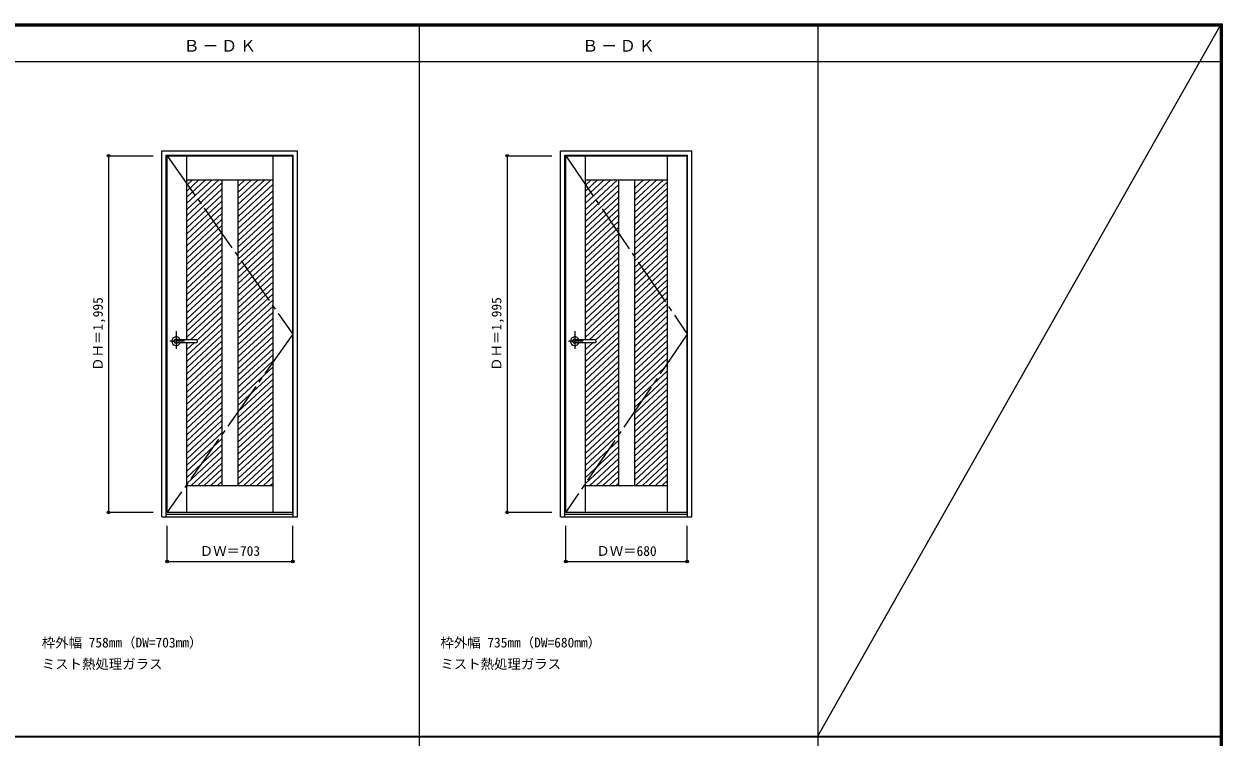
# Model space of a CAD drawing. Units: millimetres, scale not verified. Extents: x -6000 to 5700, y -4307 to 4175.
# Drawn here: x -1007 to 5700, y 186 to 4175 of the extents above; entities that cross this region are included whole.
import ezdxf
from ezdxf.enums import TextEntityAlignment as Align

# ---------------------------------------------------------------- set-up
doc = ezdxf.new("R2010")
doc.units = ezdxf.units.MM
doc.header["$LTSCALE"] = 30
doc.header["$PDMODE"] = 32
doc.header["$PDSIZE"] = 15
doc.linetypes.add('CHAIN1', pattern=[8, 5, -1, 1, -1])
doc.linetypes.add('CHAIN2', pattern=[12, 9, -1, 1, -1])
for name, color, linetype in [('0-2_扉', 7, 'Continuous'), ('0-4_枠', 3, 'Continuous'), ('0-7', 7, 'CHAIN2'), ('0-A_文字', 7, 'Continuous'), ('0-B_寸法', 7, 'Continuous'), ('0-C_ハッチ', 4, 'Continuous'), ('F-1_枠', 6, 'Continuous'), ('F-A_文字', 7, 'Continuous')]:
    doc.layers.add(name, color=color, linetype=linetype)
doc.layers.add('0-5_レバー', color=7, linetype='Continuous', lineweight=18)
doc.styles.add('ＭＳ ゴシック', font='')
doc.styles.get('ＭＳ ゴシック').set_extended_font_data('MS Gothic')

msp = doc.modelspace()

# ---------------------------------------------------------------- linework, layer by layer
at = {"layer": '0-2_扉'}
for p, q in [((-205.2, 1443), (-205.2, 3438)), ((-205.2, 3438), (497.8, 3438)), ((-95.2, 2407.5), (-95.2, 3438)), ((387.8, 1443), (387.8, 3438)), ((2026.4, 1443), (2026.4, 3438)), ((2026.4, 3438), (2706.4, 3438)), ((2136.4, 2407.5), (2136.4, 3438)), ((2596.4, 1443), (2596.4, 3438)), ((2706.4, 1443), (2706.4, 3438)), ((-95.2, 3303), (387.8, 3303)), ((101.3, 3303), (101.3, 1593)), ((191.3, 3303), (191.3, 1593)), ((2136.4, 3303), (2596.4, 3303)), ((2321.4, 3303), (2321.4, 1593)), ((2411.4, 3303), (2411.4, 1593)), ((-95.2, 1443), (-95.2, 2393.5)), ((2136.4, 1443), (2136.4, 2393.5)), ((-95.2, 1593), (387.8, 1593)), ((2136.4, 1593), (2596.4, 1593)), ((2026.4, 1443), (2706.4, 1443))]:
    msp.add_line(p, q, dxfattribs=at)
msp.add_lwpolyline([(-205.2, 1443), (497.8, 1443), (497.8, 3438)], dxfattribs=at)
at = {"layer": '0-4_枠'}
for p, q in [((-234.2, 3465), (523.8, 3465)), ((-234.2, 1418), (-234.2, 3465)), ((-210.2, 3441), (499.8, 3441)), ((-210.2, 1418), (-210.2, 3441)), ((499.8, 1418), (499.8, 3441)), ((523.8, 1418), (523.8, 3465)), ((1997.4, 3465), (2732.4, 3465)), ((1997.4, 1418), (1997.4, 3465)), ((2021.4, 3441), (2708.4, 3441)), ((2021.4, 1418), (2021.4, 3441)), ((2708.4, 1418), (2708.4, 3441)), ((2732.4, 1418), (2732.4, 3465)), ((-234.2, 1418), (523.8, 1418)), ((-210.2, 1433), (499.8, 1433)), ((1997.4, 1418), (2732.4, 1418)), ((2021.4, 1433), (2708.4, 1433))]:
    msp.add_line(p, q, dxfattribs=at)
at = {"layer": '0-5_レバー', "color": 4, "linetype": 'CHAIN1'}
for p, q in [((-154.7, 2456.96), (-154.7, 2357.11)), ((2076.9, 2456.96), (2076.9, 2357.11)), ((-107.9, 2400.5), (-190.92, 2400.5)), ((2123.7, 2400.5), (2040.68, 2400.5))]:
    msp.add_line(p, q, dxfattribs=at)
at = {"layer": '0-5_レバー'}
for p, q in [((-37.7, 2400.5), (-37.7, 2405.99)), ((-37.7, 2400.5), (-37.7, 2395)), ((2193.9, 2400.5), (2193.9, 2405.99)), ((2193.9, 2400.5), (2193.9, 2395))]:
    msp.add_line(p, q, dxfattribs=at)
for points in [[(-144.74, 2407.49), (-145.51, 2408.28), (-147.48, 2409.65), (-149.73, 2410.66), (-152.16, 2411.29), (-154.7, 2411.5), (-157.24, 2411.29), (-159.67, 2410.66), (-161.92, 2409.65), (-163.89, 2408.28), (-165.51, 2406.61), (-166.71, 2404.71), (-167.45, 2402.65), (-167.7, 2400.5), (-167.45, 2398.35), (-166.71, 2396.29), (-165.51, 2394.39), (-163.89, 2392.72), (-161.92, 2391.35), (-159.67, 2390.34), (-157.24, 2389.71), (-154.7, 2389.5), (-152.16, 2389.71), (-149.73, 2390.34), (-147.48, 2391.35), (-145.51, 2392.72), (-144.74, 2393.51)], [(-39.2, 2407.5), (-48.93, 2407.5), (-59.11, 2407.5), (-68.71, 2407.5), (-77.7, 2407.5), (-86.11, 2407.5), (-93.92, 2407.5), (-100.74, 2407.5), (-107.04, 2407.5), (-112.8, 2407.5), (-118.05, 2407.5), (-122.84, 2407.5), (-127.5, 2407.5), (-131.7, 2407.5), (-135.45, 2407.5), (-137.45, 2407.5), (-139.3, 2407.5), (-141.31, 2407.49), (-143.72, 2407.49), (-145.21, 2407.49), (-146.75, 2407.49), (-148.27, 2407.49), (-149.37, 2407.49), (-149.83, 2407.49), (-149.83, 2407.48)], [(-149.68, 2393.51), (-149.55, 2393.51), (-149.11, 2393.51), (-148.39, 2393.51), (-147.37, 2393.51), (-146.11, 2393.51), (-144.76, 2393.51), (-141.9, 2393.51), (-138.92, 2393.5), (-135.9, 2393.5), (-132.86, 2393.5), (-129.79, 2393.5), (-126.71, 2393.5), (-122.71, 2393.5), (-118.3, 2393.5), (-113.33, 2393.5), (-107.8, 2393.5), (-101.71, 2393.5), (-95.06, 2393.5), (-87.85, 2393.5), (-79.26, 2393.5), (-70, 2393.5), (-60.06, 2393.5), (-49.45, 2393.5), (-39.2, 2393.5)], [(-39.2, 2407.5), (-48.28, 2407.5), (-48.68, 2407.5)], [(2086.86, 2407.49), (2086.09, 2408.28), (2084.12, 2409.65), (2081.88, 2410.66), (2079.44, 2411.29), (2076.9, 2411.5), (2074.36, 2411.29), (2071.93, 2410.66), (2069.68, 2409.65), (2067.71, 2408.28), (2066.09, 2406.61), (2064.89, 2404.71), (2064.15, 2402.65), (2063.9, 2400.5), (2064.15, 2398.35), (2064.89, 2396.29), (2066.09, 2394.39), (2067.71, 2392.72), (2069.68, 2391.35), (2071.93, 2390.34), (2074.36, 2389.71), (2076.9, 2389.5), (2079.44, 2389.71), (2081.88, 2390.34), (2084.12, 2391.35), (2086.09, 2392.72), (2086.86, 2393.51)], [(2192.4, 2407.5), (2182.67, 2407.5), (2172.49, 2407.5), (2162.89, 2407.5), (2153.9, 2407.5), (2145.49, 2407.5), (2137.68, 2407.5), (2130.86, 2407.5), (2124.56, 2407.5), (2118.8, 2407.5), (2113.55, 2407.5), (2108.76, 2407.5), (2104.11, 2407.5), (2099.9, 2407.5), (2096.15, 2407.5), (2094.15, 2407.5), (2092.3, 2407.5), (2090.29, 2407.49), (2087.88, 2407.49), (2086.39, 2407.49), (2084.85, 2407.49), (2083.33, 2407.49), (2082.23, 2407.49), (2081.77, 2407.49), (2081.77, 2407.48)], [(2081.92, 2393.51), (2082.05, 2393.51), (2082.49, 2393.51), (2083.21, 2393.51), (2084.23, 2393.51), (2085.49, 2393.51), (2086.84, 2393.51), (2089.7, 2393.51), (2092.68, 2393.5), (2095.7, 2393.5), (2098.74, 2393.5), (2101.81, 2393.5), (2104.89, 2393.5), (2108.89, 2393.5), (2113.3, 2393.5), (2118.27, 2393.5), (2123.8, 2393.5), (2129.89, 2393.5), (2136.54, 2393.5), (2143.75, 2393.5), (2152.34, 2393.5), (2161.6, 2393.5), (2171.54, 2393.5), (2182.15, 2393.5), (2192.4, 2393.5)], [(2192.4, 2407.5), (2183.32, 2407.5), (2182.92, 2407.5)]]:
    msp.add_lwpolyline(points, dxfattribs=at)
for centre, radius, start, end in [((-154.7, 2400.5), 24.55, 16.59952, 343.36736), ((2076.9, 2400.5), 24.55, 16.59952, 343.36736), ((-39.2, 2406), 1.5, 0.00847, 89.9163), ((-39.2, 2406), 1.5, 360, 90.17419), ((-39.2, 2395), 1.5, 270.16419, 0), ((-39.2, 2395), 1.5, 269.91059, 359.99153), ((2192.4, 2406), 1.5, 0.00847, 89.9163), ((2192.4, 2406), 1.5, 360, 90.17419), ((2192.4, 2395), 1.5, 270.16419, 0), ((2192.4, 2395), 1.5, 269.91059, 359.99153)]:
    msp.add_arc(centre, radius, start, end, dxfattribs=at)
at = {"layer": '0-7'}
for p, q in [((-205.2, 3438), (497.8, 2440.5)), ((2026.4, 3438), (2706.4, 2440.5)), ((497.8, 2440.5), (-205.2, 1443)), ((2706.4, 2440.5), (2026.4, 1443))]:
    msp.add_line(p, q, dxfattribs=at)
at = {"layer": '0-B_寸法', "color": 4}
for p, q in [((-534.2, 3438), (-284.2, 3438)), ((-534.2, 3438), (-534.2, 1443)), ((1697.4, 3438), (1947.4, 3438)), ((1697.4, 3438), (1697.4, 1443)), ((-534.2, 1443), (-284.2, 1443)), ((1697.4, 1443), (1947.4, 1443)), ((-205.2, 1168), (-205.2, 1368)), ((497.8, 1168), (497.8, 1368)), ((2026.4, 1168), (2026.4, 1368)), ((2706.4, 1168), (2706.4, 1368)), ((-205.2, 1168), (497.8, 1168)), ((2026.4, 1168), (2706.4, 1168))]:
    msp.add_line(p, q, dxfattribs=at)
at = {"layer": '0-B_寸法'}
for p in [(-534.2, 3438), (1697.4, 3438), (-534.2, 1443), (1697.4, 1443), (-205.2, 1168), (497.8, 1168), (2026.4, 1168), (2706.4, 1168)]:
    msp.add_point(p, dxfattribs=at)
at = {"layer": '0-C_ハッチ'}
for p, q in [((-27.06, 3303), (-95.2, 3239.9)), ((9.74, 3303), (-95.2, 3205.83)), ((46.54, 3303), (-95.2, 3171.76)), ((83.33, 3303), (-95.2, 3137.69)), ((-63.85, 3303), (-95.2, 3273.97)), ((230.52, 3303), (191.3, 3266.68)), ((267.32, 3303), (191.3, 3232.61)), ((304.12, 3303), (191.3, 3198.54)), ((340.91, 3303), (191.3, 3164.47)), ((377.71, 3303), (191.3, 3130.4)), ((2204.54, 3303), (2136.4, 3239.9)), ((2241.34, 3303), (2136.4, 3205.83)), ((2278.14, 3303), (2136.4, 3171.76)), ((2314.93, 3303), (2136.4, 3137.69)), ((2167.75, 3303), (2136.4, 3273.97)), ((2462.12, 3303), (2411.4, 3256.04)), ((2498.92, 3303), (2411.4, 3221.96)), ((2535.72, 3303), (2411.4, 3187.89)), ((2572.51, 3303), (2411.4, 3153.82)), ((2596.4, 3291.05), (2411.4, 3119.75)), ((101.3, 3285.56), (-95.2, 3103.62)), ((101.3, 3251.49), (-95.2, 3069.55)), ((387.8, 3278.27), (191.3, 3096.33)), ((387.8, 3244.2), (191.3, 3062.26)), ((2321.4, 3274.92), (2136.4, 3103.62)), ((2321.4, 3240.84), (2136.4, 3069.55)), ((2596.4, 3256.98), (2411.4, 3085.68)), ((2596.4, 3222.91), (2411.4, 3051.61)), ((101.3, 3217.42), (-95.2, 3035.48)), ((101.3, 3183.35), (-95.2, 3001.41)), ((387.8, 3210.13), (191.3, 3028.19)), ((387.8, 3176.06), (191.3, 2994.12)), ((2321.4, 3206.77), (2136.4, 3035.48)), ((2321.4, 3172.7), (2136.4, 3001.41)), ((2596.4, 3188.83), (2411.4, 3017.54)), ((2596.4, 3154.76), (2411.4, 2983.47)), ((101.3, 3149.28), (-95.2, 2967.34)), ((101.3, 3115.21), (-95.2, 2933.26)), ((387.8, 3141.99), (191.3, 2960.04)), ((387.8, 3107.92), (191.3, 2925.97)), ((2321.4, 3138.63), (2136.4, 2967.34)), ((2321.4, 3104.56), (2136.4, 2933.26)), ((2596.4, 3120.69), (2411.4, 2949.4)), ((2596.4, 3086.62), (2411.4, 2915.33)), ((101.3, 3081.14), (-95.2, 2899.19)), ((101.3, 3047.07), (-95.2, 2865.12)), ((387.8, 3073.85), (191.3, 2891.9)), ((387.8, 3039.78), (191.3, 2857.83)), ((2321.4, 3070.49), (2136.4, 2899.19)), ((2321.4, 3036.42), (2136.4, 2865.12)), ((2596.4, 3052.55), (2411.4, 2881.25)), ((2596.4, 3018.48), (2411.4, 2847.18)), ((101.3, 3013), (-95.2, 2831.05)), ((101.3, 2978.92), (-95.2, 2796.98)), ((387.8, 3005.7), (191.3, 2823.76)), ((387.8, 2971.63), (191.3, 2789.69)), ((2321.4, 3002.35), (2136.4, 2831.05)), ((2321.4, 2968.28), (2136.4, 2796.98)), ((2596.4, 2984.41), (2411.4, 2813.11)), ((101.3, 2944.85), (-95.2, 2762.91)), ((101.3, 2910.78), (-95.2, 2728.84)), ((387.8, 2937.56), (191.3, 2755.62)), ((387.8, 2903.49), (191.3, 2721.55)), ((2321.4, 2934.21), (2136.4, 2762.91)), ((2321.4, 2900.13), (2136.4, 2728.84)), ((2596.4, 2950.34), (2411.4, 2779.04)), ((2596.4, 2916.27), (2411.4, 2744.97)), ((101.3, 2876.71), (-95.2, 2694.77)), ((101.3, 2842.64), (-95.2, 2660.7)), ((387.8, 2869.42), (191.3, 2687.48)), ((387.8, 2835.35), (191.3, 2653.41)), ((2321.4, 2866.06), (2136.4, 2694.77)), ((2321.4, 2831.99), (2136.4, 2660.7)), ((2596.4, 2882.2), (2411.4, 2710.9)), ((2596.4, 2848.12), (2411.4, 2676.83)), ((101.3, 2808.57), (-95.2, 2626.62)), ((101.3, 2774.5), (-95.2, 2592.55)), ((387.8, 2801.28), (191.3, 2619.33)), ((387.8, 2767.21), (191.3, 2585.26)), ((2321.4, 2797.92), (2136.4, 2626.62)), ((2321.4, 2763.85), (2136.4, 2592.55)), ((2596.4, 2814.05), (2411.4, 2642.76)), ((2596.4, 2779.98), (2411.4, 2608.69)), ((101.3, 2740.43), (-95.2, 2558.48)), ((101.3, 2706.36), (-95.2, 2524.41)), ((387.8, 2733.14), (191.3, 2551.19)), ((387.8, 2699.07), (191.3, 2517.12)), ((2321.4, 2729.78), (2136.4, 2558.48)), ((2321.4, 2695.71), (2136.4, 2524.41)), ((2596.4, 2745.91), (2411.4, 2574.61)), ((2596.4, 2711.84), (2411.4, 2540.54)), ((101.3, 2672.28), (-95.2, 2490.34)), ((101.3, 2638.21), (-95.2, 2456.27)), ((387.8, 2664.99), (191.3, 2483.05)), ((387.8, 2630.92), (191.3, 2448.98)), ((2321.4, 2661.64), (2136.4, 2490.34)), ((2321.4, 2627.57), (2136.4, 2456.27)), ((2596.4, 2677.77), (2411.4, 2506.47)), ((2596.4, 2643.7), (2411.4, 2472.4)), ((101.3, 2604.14), (-95.2, 2422.2)), ((101.3, 2570.07), (-74.28, 2407.5)), ((387.8, 2596.85), (191.3, 2414.91)), ((387.8, 2562.78), (191.3, 2380.84)), ((2321.4, 2593.49), (2136.4, 2422.2)), ((2321.4, 2559.42), (2157.32, 2407.5)), ((2596.4, 2609.63), (2411.4, 2438.33)), ((2596.4, 2575.56), (2411.4, 2404.26)), ((101.3, 2501.93), (-95.2, 2319.99)), ((101.3, 2536), (-38.05, 2406.97)), ((387.8, 2528.71), (191.3, 2346.77)), ((387.8, 2494.64), (191.3, 2312.69)), ((2321.4, 2491.28), (2136.4, 2319.99)), ((2321.4, 2525.35), (2193.55, 2406.97)), ((2596.4, 2541.48), (2411.4, 2370.19)), ((2596.4, 2507.41), (2411.4, 2336.12)), ((101.3, 2467.86), (-95.2, 2285.91)), ((101.3, 2433.79), (-95.2, 2251.84)), ((387.8, 2460.57), (191.3, 2278.62)), ((387.8, 2426.5), (191.3, 2244.55)), ((2321.4, 2457.21), (2136.4, 2285.91)), ((2321.4, 2423.14), (2136.4, 2251.84)), ((2596.4, 2473.34), (2411.4, 2302.05)), ((2596.4, 2439.27), (2411.4, 2267.98)), ((101.3, 2399.72), (-95.2, 2217.77)), ((-52.6, 2393.5), (-95.2, 2354.06)), ((-89.4, 2393.5), (-95.2, 2388.13)), ((101.3, 2365.65), (-95.2, 2183.7)), ((387.8, 2392.43), (191.3, 2210.48)), ((387.8, 2358.35), (191.3, 2176.41)), ((2179, 2393.5), (2136.4, 2354.06)), ((2142.21, 2393.5), (2136.4, 2388.13)), ((2321.4, 2389.07), (2136.4, 2217.77)), ((2321.4, 2355), (2136.4, 2183.7)), ((2596.4, 2405.2), (2411.4, 2233.9)), ((2596.4, 2371.13), (2411.4, 2199.83)), ((101.3, 2331.57), (-95.2, 2149.63)), ((101.3, 2297.5), (-95.2, 2115.56)), ((387.8, 2324.28), (191.3, 2142.34)), ((387.8, 2290.21), (191.3, 2108.27)), ((2321.4, 2320.93), (2136.4, 2149.63)), ((2321.4, 2286.86), (2136.4, 2115.56)), ((2596.4, 2337.06), (2411.4, 2165.76)), ((2596.4, 2302.99), (2411.4, 2131.69)), ((101.3, 2263.43), (-95.2, 2081.49)), ((101.3, 2229.36), (-95.2, 2047.42)), ((387.8, 2256.14), (191.3, 2074.2)), ((387.8, 2222.07), (191.3, 2040.13)), ((2321.4, 2252.78), (2136.4, 2081.49)), ((2321.4, 2218.71), (2136.4, 2047.42)), ((2596.4, 2268.92), (2411.4, 2097.62)), ((2596.4, 2234.85), (2411.4, 2063.55)), ((101.3, 2195.29), (-95.2, 2013.35)), ((101.3, 2161.22), (-95.2, 1979.27)), ((387.8, 2188), (191.3, 2006.05)), ((387.8, 2153.93), (191.3, 1971.98)), ((2321.4, 2184.64), (2136.4, 2013.35)), ((2321.4, 2150.57), (2136.4, 1979.27)), ((2596.4, 2200.77), (2411.4, 2029.48)), ((2596.4, 2166.7), (2411.4, 1995.41)), ((101.3, 2127.15), (-95.2, 1945.2)), ((101.3, 2093.08), (-95.2, 1911.13)), ((387.8, 2119.86), (191.3, 1937.91)), ((387.8, 2085.79), (191.3, 1903.84)), ((2321.4, 2116.5), (2136.4, 1945.2)), ((2321.4, 2082.43), (2136.4, 1911.13)), ((2596.4, 2132.63), (2411.4, 1961.34)), ((2596.4, 2098.56), (2411.4, 1927.26)), ((101.3, 2059.01), (-95.2, 1877.06)), ((101.3, 2024.93), (-95.2, 1842.99)), ((387.8, 2051.72), (191.3, 1869.77)), ((387.8, 2017.64), (191.3, 1835.7)), ((2321.4, 2048.36), (2136.4, 1877.06)), ((2321.4, 2014.29), (2136.4, 1842.99)), ((2596.4, 2064.49), (2411.4, 1893.19)), ((2596.4, 2030.42), (2411.4, 1859.12)), ((101.3, 1990.86), (-95.2, 1808.92)), ((101.3, 1956.79), (-95.2, 1774.85)), ((387.8, 1983.57), (191.3, 1801.63)), ((387.8, 1949.5), (191.3, 1767.56)), ((2321.4, 1980.22), (2136.4, 1808.92)), ((2321.4, 1946.14), (2136.4, 1774.85)), ((2596.4, 1996.35), (2411.4, 1825.05)), ((2596.4, 1962.28), (2411.4, 1790.98)), ((101.3, 1922.72), (-95.2, 1740.78)), ((101.3, 1888.65), (-95.2, 1706.71)), ((387.8, 1915.43), (191.3, 1733.49)), ((387.8, 1881.36), (191.3, 1699.42)), ((2321.4, 1912.07), (2136.4, 1740.78)), ((2321.4, 1878), (2136.4, 1706.71)), ((2596.4, 1928.21), (2411.4, 1756.91)), ((2596.4, 1894.13), (2411.4, 1722.84)), ((101.3, 1854.58), (-95.2, 1672.63)), ((101.3, 1820.51), (-95.2, 1638.56)), ((387.8, 1847.29), (191.3, 1665.34)), ((387.8, 1813.22), (191.3, 1631.27)), ((2321.4, 1843.93), (2136.4, 1672.63)), ((2596.4, 1860.06), (2411.4, 1688.77)), ((2596.4, 1825.99), (2411.4, 1654.7)), ((101.3, 1786.44), (-95.2, 1604.49)), ((101.3, 1752.37), (-70.82, 1593)), ((387.8, 1779.15), (191.3, 1597.2)), ((387.8, 1745.08), (223.56, 1593)), ((2321.4, 1809.86), (2136.4, 1638.56)), ((2321.4, 1775.79), (2136.4, 1604.49)), ((2596.4, 1791.92), (2411.4, 1620.63)), ((2596.4, 1757.85), (2418.36, 1593)), ((101.3, 1718.3), (-34.02, 1593)), ((101.3, 1684.22), (2.78, 1593)), ((387.8, 1711), (260.36, 1593)), ((387.8, 1676.93), (297.15, 1593)), ((2321.4, 1741.72), (2160.78, 1593)), ((2321.4, 1707.65), (2197.58, 1593)), ((2596.4, 1723.78), (2455.16, 1593)), ((2596.4, 1689.71), (2491.96, 1593)), ((101.3, 1650.15), (39.57, 1593)), ((101.3, 1616.08), (76.37, 1593)), ((387.8, 1642.86), (333.95, 1593)), ((2321.4, 1673.58), (2234.38, 1593)), ((2321.4, 1639.51), (2271.17, 1593)), ((2596.4, 1655.64), (2528.75, 1593)), ((2596.4, 1621.57), (2565.55, 1593)), ((387.8, 1608.79), (370.75, 1593)), ((2321.4, 1605.43), (2307.97, 1593))]:
    msp.add_line(p, q, dxfattribs=at)
at = {"layer": 'F-1_枠'}
for p, q in [((-6000, 4175), (5700, 4175)), ((-6000, 4170), (5700, 4170)), ((-6000, 4165), (5700, 4165)), ((1204.8, 4175), (1204.8, -3790)), ((3436.4, 4175), (3436.4, -3790)), ((5690, 4175), (5690, -4205)), ((5695, 4175), (5695, -4205)), ((5700, 4175), (5700, -4205)), ((-6000, 3965), (5700, 3965)), ((-6000, 190.5), (5690, 190.5)), ((-6000, 187.5), (5690, 187.5))]:
    msp.add_line(p, q, dxfattribs=at)
at = {"layer": 'F-A_文字'}
msp.add_line((3436.4, 190.5), (5690, 4165), dxfattribs=at)

# ---------------------------------------------------------------- texts
at = {"layer": '0-A_文字', "style": 'ＭＳ ゴシック'}
for s, p in [('枠外幅 758mm（DW=703mm）', (-906.8, 670.5)), ('枠外幅 735mm（DW=680mm）', (1324.8, 670.5)), ('ミスト熱処理ガラス', (-906.8, 550.5)), ('ミスト熱処理ガラス', (1324.8, 550.5))]:
    msp.add_text(s, height=54.99, dxfattribs=at).set_placement(p, align=Align.BOTTOM_LEFT)
at = {"layer": '0-A_文字', "char_height": 65.98, "attachment_point": 7, "style": 'ＭＳ ゴシック'}
for insert in [(-113.5, 4020), (2118.1, 4020)]:
    msp.add_mtext('\\T1.17;Ｂ－ＤＫ', dxfattribs=dict(at, insert=insert))
at = {"layer": '0-B_寸法', "style": 'ＭＳ ゴシック'}
for p in [(-549.2, 2234.25), (1682.4, 2234.25)]:
    msp.add_text('ＤＨ＝1,995', height=54.99, rotation=90, dxfattribs=at).set_placement(p, align=Align.BOTTOM_LEFT)
for s, p in [('ＤＷ＝703', (-22.45, 1183)), ('ＤＷ＝680', (2197.65, 1183))]:
    msp.add_text(s, height=54.99, dxfattribs=at).set_placement(p, align=Align.BOTTOM_LEFT)

doc.saveas('drawing.dxf')
